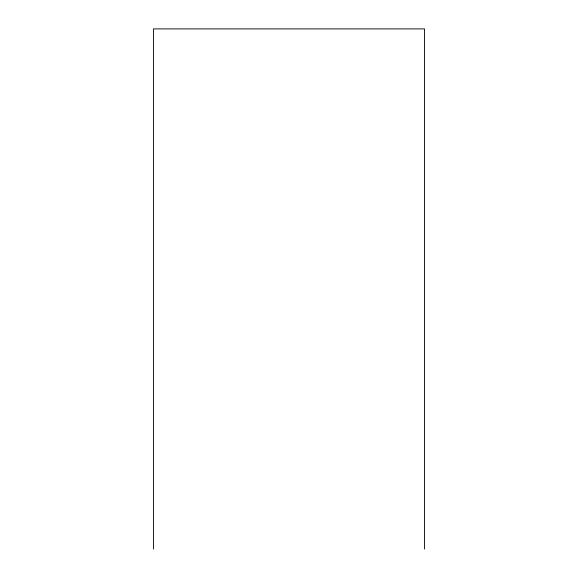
<?xml version="1.0" encoding="UTF-8"?>
<svg xmlns="http://www.w3.org/2000/svg" width="578" height="578" viewBox="0 0 578 578"><rect width="100%" height="100%" fill="white"/><g stroke="black" fill="none" stroke-linecap="round" stroke-linejoin="round"><path stroke-width="0.87" d="M424.527 549.1L424.527 28.9L153.473 28.9L153.473 549.1"/></g></svg>
